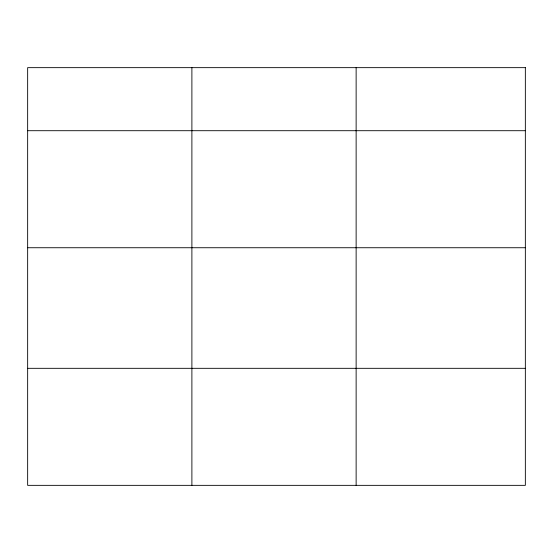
<?xml version="1.0" encoding="UTF-8"?>
<svg xmlns="http://www.w3.org/2000/svg" width="553" height="553" viewBox="0 0 553 553"><rect width="100%" height="100%" fill="white"/><g stroke="black" fill="none" stroke-linecap="round" stroke-linejoin="round"><path stroke-width="0.83" d="M27.65 130.708L525.35 130.708M27.65 247.737L525.35 247.737M27.65 368.319L525.35 368.319M356.132 67.653L356.132 485.347M191.891 67.653L191.891 485.347M525.35 67.653L27.65 67.653L27.65 485.347L525.35 485.347L525.35 67.653"/></g></svg>
